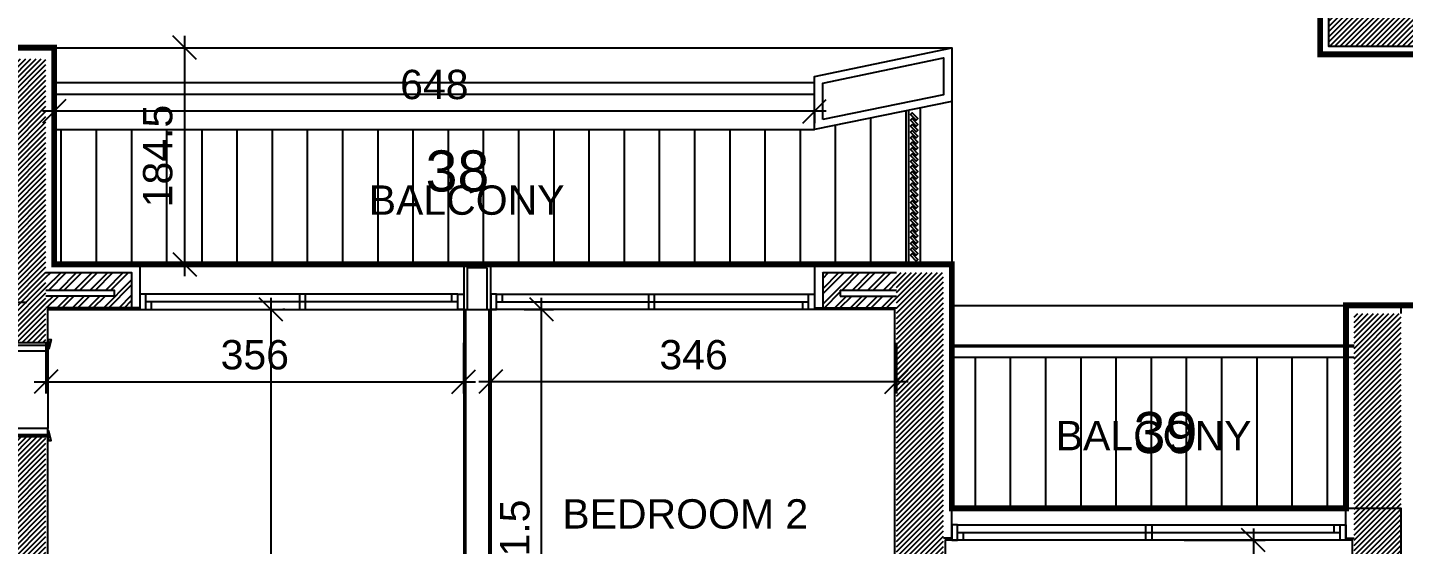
# Model space of a CAD drawing. Extents: x 0 to 47, y -4.1 to 58.5.
# Drawn here: x 15.62 to 27.35, y 18.36 to 22.77 of the extents above; entities that cross this region are included whole.
import ezdxf
from ezdxf.enums import TextEntityAlignment as Align

# ---------------------------------------------------------------- set-up
doc = ezdxf.new("R2010")
doc.units = 0
doc.header["$MEASUREMENT"] = 0
doc.header["$PDMODE"] = 35
doc.header["$PDSIZE"] = 0.3
doc.linetypes.add('HIDDEN', pattern=[0.3, 0.2, -0.1])
doc.layers.get('0').update_dxf_attribs({"linetype": 'CONTINUOUS'})
doc.layers.get('DEFPOINTS').update_dxf_attribs({"linetype": 'CONTINUOUS'})
for name, color, linetype in [('A-ALU', 9, 'CONTINUOUS'), ('A-AREAS', 6, 'CONTINUOUS'), ('A-AREAS-TXT', 6, 'CONTINUOUS'), ('A-BALUST', 1, 'CONTINUOUS'), ('A-claustra', 9, 'CONTINUOUS'), ('a-dim', 3, 'CONTINUOUS'), ('A-DOORS', 1, 'CONTINUOUS'), ('A-HATCH-CONC', 8, 'CONTINUOUS'), ('A-HATCH-WALL', 8, 'CONTINUOUS'), ('A-heater', 61, 'CONTINUOUS'), ('A-HEATER-axis', 5, 'HIDDEN'), ('A-NOMENCLATURE', 3, 'CONTINUOUS'), ('A-PLASTER', 8, 'CONTINUOUS'), ('A-PROJ-TIL-BATH', 8, 'CONTINUOUS'), ('A-PROJECTION', 9, 'CONTINUOUS'), ('a-revetement', 1, 'CONTINUOUS'), ('a-stru-fac', 200, 'CONTINUOUS'), ('A-TILES', 137, 'CONTINUOUS'), ('A-WALL', 4, 'CONTINUOUS'), ('areaexe', 2, 'CONTINUOUS'), ('S-2ND-3RD-4-5-6TH$0$A-STR 2-3-4-5-6', 2, 'CONTINUOUS')]:
    doc.layers.add(name, color=color, linetype=linetype)
doc.styles.add('A100-STEXT', font='Arial Regular.ttf', dxfattribs={"height": 0.25})
doc.dimstyles.new('A100-DIM', dxfattribs={"dimtxt": 0.25, "dimasz": 0.2, "dimexe": 0.1, "dimexo": 0.3, "dimgap": 0.1, "dimtad": 1, "dimlfac": 100, "dimrnd": 0.5, "dimdsep": 46, "dimtxsty": 'A100-STEXT', "dimblk1": 'OBLIQUE', "dimblk2": 'OBLIQUE', "dimsah": 1, "dimcen": -0.05, "dimdle": 0.1, "dimclrd": 15, "dimclre": 15, "dimclrt": 256, "dimadec": 0, "dimazin": 0, "dimtfac": 0.28, "dimtix": 1, "dimtmove": 2, "dimatfit": 3, "dimldrblk": 'OBLIQUE', "dimfxl": 1, "dimtolj": 1, "dimarcsym": 0})

# ---------------------------------------------------------------- blocks, each defined once
blk = doc.blocks.new('A$C1C8D3502')
at = {"layer": 'A-heater'}
blk.add_lwpolyline([(0, -0.5), (0, 0), (-0.04, 0), (-0.04, -0.5)], close=True, dxfattribs=at)
at = {"layer": 'A-HEATER-axis', "ltscale": 0.5}
blk.add_line((-0.29, -0.25), (0.25, -0.25), dxfattribs=at)
blk = doc.blocks.new('A$C3192633D')
at = {"layer": 'A-DOORS'}
for p, q in [((-0.365, 0.009), (-0.374, -0.019)), ((-0.374, 0.009), (-0.365, -0.019)), ((0, 0.009), (0.009, -0.019)), ((0.009, 0.009), (0, -0.019)), ((0.49, 0.02), (0.61, 0.02)), ((0.49, 0), (0.49, 0.019)), ((0.61, -0.003), (0.61, 0.023)), ((0.61, 0.023), (0.615, 0.023)), ((0.625, 0.023), (0.63, 0.023)), ((0.63, -0.003), (0.63, 0.023)), ((0.63, 0.02), (0.644, 0.02)), ((0.645, 0), (0.645, 0.019)), ((0, -0.11), (0, -0.06)), ((0, -0.06), (0.12, -0.06)), ((0.12, -0.11), (0, -0.11)), ((0.56, -0.06), (0.12, -0.06)), ((0.12, -0.11), (0.56, -0.11)), ((0.483, -0.06), (0.36, -0.06)), ((0.483, -0.11), (0.36, -0.11)), ((0.49, 0), (0.61, 0)), ((0.68, -0.06), (0.56, -0.06)), ((0.56, -0.11), (0.68, -0.11)), ((0.6, -0.06), (0.6, -0.052)), ((0.6, -0.06), (0.64, -0.06)), ((0.6, -0.11), (0.6, -0.118)), ((0.6, -0.11), (0.64, -0.11)), ((0.602, -0.05), (0.638, -0.05)), ((0.61, -0.003), (0.612, -0.003)), ((0.612, -0.05), (0.612, -0.003)), ((0.627, -0.05), (0.627, -0.003)), ((0.627, -0.003), (0.63, -0.003)), ((0.63, 0), (0.644, 0)), ((0.64, -0.06), (0.64, -0.052)), ((0.64, -0.11), (0.64, -0.118)), ((0.68, -0.11), (0.68, -0.06)), ((0.49, -0.17), (0.49, -0.189)), ((0.49, -0.17), (0.61, -0.17)), ((0.49, -0.19), (0.61, -0.19)), ((0.602, -0.12), (0.638, -0.12)), ((0.61, -0.167), (0.61, -0.193)), ((0.61, -0.167), (0.612, -0.167)), ((0.61, -0.193), (0.615, -0.193)), ((0.612, -0.12), (0.612, -0.167)), ((0.625, -0.193), (0.63, -0.193)), ((0.627, -0.12), (0.627, -0.167)), ((0.627, -0.167), (0.63, -0.167)), ((0.63, -0.167), (0.63, -0.193)), ((0.63, -0.17), (0.644, -0.17)), ((0.63, -0.19), (0.644, -0.19)), ((0.645, -0.17), (0.645, -0.189)), ((-0.365, -0.809), (-0.374, -0.781)), ((-0.374, -0.809), (-0.365, -0.781)), ((0, -0.809), (0.009, -0.781)), ((0.009, -0.809), (0, -0.781))]:
    blk.add_line(p, q, dxfattribs=at)
at = {"layer": 'A-DOORS', "color": 8}
for p, q in [((-0.365, -0.07), (-0.365, -0.73)), ((0, -0.74), (0, -0.06))]:
    blk.add_line(p, q, dxfattribs=at)
at = {"layer": 'A-DOORS'}
for points in [[(-0.365, 0.01), (-0.365, 0.025), (-0.375, 0.025), (-0.375, 0.03), (-0.395, 0.03), (-0.375, -0.048, 0.381769), (-0.373, -0.05), (-0.365, -0.05), (-0.365, -0.02), (-0.375, -0.02), (-0.375, 0.01), (-0.365, 0.01)], [(0, 0.01), (0, 0.025), (0.01, 0.025), (0.01, 0.03), (0.03, 0.03), (0.01, -0.048, -0.381769), (0.008, -0.05), (0, -0.05), (0, -0.02), (0.01, -0.02), (0.01, 0.01), (0, 0.01)], [(-0.365, -0.81), (-0.365, -0.825), (-0.375, -0.825), (-0.375, -0.83), (-0.395, -0.83), (-0.375, -0.752, -0.381769), (-0.373, -0.75), (-0.365, -0.75), (-0.365, -0.78), (-0.375, -0.78), (-0.375, -0.81), (-0.365, -0.81)], [(0, -0.81), (0, -0.825), (0.01, -0.825), (0.01, -0.83), (0.03, -0.83), (0.01, -0.752, 0.381769), (0.008, -0.75), (0, -0.75), (0, -0.78), (0.01, -0.78), (0.01, -0.81), (0, -0.81)]]:
    blk.add_lwpolyline(points, format="xyb", dxfattribs=at)
for points in [[(-0.365, 0.009), (-0.365, -0.019), (-0.374, -0.019), (-0.374, 0.009)], [(0, 0.009), (0, -0.019), (0.009, -0.019), (0.009, 0.009)], [(-0.365, -0.809), (-0.365, -0.781), (-0.374, -0.781), (-0.374, -0.809)], [(0, -0.809), (0, -0.781), (0.009, -0.781), (0.009, -0.809)]]:
    blk.add_lwpolyline(points, close=True, dxfattribs=at)
for points in [[(-0.365, 0), (0, 0), (0, -0.02), (-0.365, -0.02), (-0.365, 0)], [(0, -0.02), (-0.365, -0.02), (-0.365, -0.07), (-0.04, -0.07)], [(-0.04, -0.07), (-0.04, -0.06), (0, -0.06), (0, -0.02)], [(0, -0.78), (-0.365, -0.78), (-0.365, -0.73), (-0.04, -0.73)], [(-0.365, -0.8), (0, -0.8), (0, -0.78), (-0.365, -0.78), (-0.365, -0.8)], [(-0.04, -0.73), (-0.04, -0.74), (0, -0.74), (0, -0.78)]]:
    blk.add_lwpolyline(points, dxfattribs=at)
blk.add_arc((0, -0.06), 0.68, 270.0254, 359.9746, dxfattribs=at)
at = {"layer": 'A-DOORS', "extrusion": (0, 0, -1)}
for centre, major_axis, start_param, end_param in [((0.49, 0.019), (-0.000354, 0.000354), 5.497787, 7.068583), ((0.49, 0), (0.000354, 0.000354), 2.356194, 3.926991), ((0.62, 0.031), (-0.00642, 0.00642), 3.344077, 4.509904), ((0.644, 0.019), (0.000354, 0.000354), -0.785398, 0.785398), ((0.644, 0), (-0.000354, 0.000354), 2.356194, 3.926991), ((0.602, -0.052), (-0.00141, 0.00141), 5.497787, 7.068583), ((0.62, -0.021), (-0.0138, 0.0138), 0.390607, 1.180189), ((0.638, -0.052), (0.00141, 0.00141), -0.785398, 0.785398), ((0.49, -0.17), (-0.000354, 0.000354), 5.497787, 7.068583), ((0.49, -0.189), (0.000354, 0.000354), 2.356194, 3.926991), ((0.602, -0.118), (0.00141, 0.00141), 2.356194, 3.926991), ((0.62, -0.149), (-0.0138, 0.0138), 3.5322, 4.321782), ((0.62, -0.201), (0.00642, 0.00642), -1.368312, -0.202485), ((0.638, -0.118), (-0.00141, 0.00141), 2.356194, 3.926991), ((0.644, -0.17), (0.000354, 0.000354), -0.785398, 0.785398), ((0.644, -0.189), (-0.000354, 0.000354), 2.356194, 3.926991)]:
    blk.add_ellipse(centre, major_axis=major_axis, ratio=1, start_param=start_param, end_param=end_param, dxfattribs=at)
blk = doc.blocks.new('_OBLIQUE')
at = {"color": 0, "linetype": 'ByBlock'}
blk.add_line((-0.5, -0.5), (0.5, 0.5), dxfattribs=at)
blk = doc.blocks.new('*D173')
at = {"layer": 'a-dim', "color": 15, "lineweight": -2, "transparency": 16777216}
for p, q in [((17.696, 20.465), (17.696, 14.315)), ((17.815, 20.365), (17.796, 20.365)), ((17.815, 14.415), (17.796, 14.415))]:
    blk.add_line(p, q, dxfattribs=at)
at = {"layer": 'DEFPOINTS', "color": 0, "transparency": 16777216}
for p in [(17.515, 20.365), (17.515, 14.415), (17.696, 14.415)]:
    blk.add_point(p, dxfattribs=at)
at = {"layer": 'a-dim', "color": 15, "lineweight": -2, "transparency": 16777216, "xscale": 0.2, "yscale": 0.2, "zscale": 0.2}
for p, rotation in [((17.696, 20.365), 90), ((17.696, 14.415), 270)]:
    blk.add_blockref('_OBLIQUE', p, dxfattribs=dict(at, rotation=rotation))
at = {"layer": 'a-dim', "transparency": 16777216, "insert": (17.468, 17.39), "char_height": 0.25, "attachment_point": 5, "rotation": 90, "style": 'A100-STEXT'}
blk.add_mtext('\\A1;595', dxfattribs=at)
blk = doc.blocks.new('*D236')
at = {"layer": 'a-dim', "color": 15, "lineweight": -2, "transparency": 16777216}
for p, q in [((20.003, 16.15), (20.003, 20.465)), ((19.853, 20.365), (20.103, 20.365)), ((19.853, 16.25), (20.103, 16.25))]:
    blk.add_line(p, q, dxfattribs=at)
at = {"layer": 'DEFPOINTS', "color": 0, "transparency": 16777216}
for p in [(19.553, 20.365), (20.003, 20.365), (19.553, 16.25)]:
    blk.add_point(p, dxfattribs=at)
at = {"layer": 'a-dim', "color": 15, "lineweight": -2, "transparency": 16777216, "xscale": 0.2, "yscale": 0.2, "zscale": 0.2}
for p, rotation in [((20.003, 20.365), 90), ((20.003, 16.25), 270)]:
    blk.add_blockref('_OBLIQUE', p, dxfattribs=dict(at, rotation=rotation))
at = {"layer": 'a-dim', "transparency": 16777216, "insert": (19.776, 18.308), "char_height": 0.25, "attachment_point": 5, "rotation": 90, "style": 'A100-STEXT'}
blk.add_mtext('\\A1;411.5', dxfattribs=at)
blk = doc.blocks.new('*D237')
at = {"layer": 'a-dim', "color": 15, "lineweight": -2, "transparency": 16777216}
for p, q in [((15.778, 20.08), (15.778, 19.65)), ((19.338, 20.08), (19.338, 19.65)), ((15.678, 19.75), (19.438, 19.75))]:
    blk.add_line(p, q, dxfattribs=at)
at = {"layer": 'DEFPOINTS', "color": 0, "transparency": 16777216}
for p in [(15.778, 20.38), (19.338, 20.38), (19.338, 19.75)]:
    blk.add_point(p, dxfattribs=at)
at = {"layer": 'a-dim', "color": 15, "lineweight": -2, "transparency": 16777216, "xscale": 0.2, "yscale": 0.2, "zscale": 0.2, "rotation": 180}
blk.add_blockref('_OBLIQUE', (15.778, 19.75), dxfattribs=at)
at = {"layer": 'a-dim', "color": 15, "lineweight": -2, "transparency": 16777216, "xscale": 0.2, "yscale": 0.2, "zscale": 0.2}
blk.add_blockref('_OBLIQUE', (19.338, 19.75), dxfattribs=at)
at = {"layer": 'a-dim', "transparency": 16777216, "insert": (17.558, 19.978), "char_height": 0.25, "attachment_point": 5, "style": 'A100-STEXT'}
blk.add_mtext('\\A1;356', dxfattribs=at)
blk = doc.blocks.new('*D238')
at = {"layer": 'a-dim', "color": 15, "lineweight": -2, "transparency": 16777216}
for p, q in [((19.568, 20.08), (19.568, 19.65)), ((23.028, 20.08), (23.028, 19.65)), ((23.128, 19.75), (19.468, 19.75))]:
    blk.add_line(p, q, dxfattribs=at)
at = {"layer": 'DEFPOINTS', "color": 0, "transparency": 16777216}
for p in [(19.568, 20.38), (23.028, 20.38), (19.568, 19.75)]:
    blk.add_point(p, dxfattribs=at)
at = {"layer": 'a-dim', "color": 15, "lineweight": -2, "transparency": 16777216, "xscale": 0.2, "yscale": 0.2, "zscale": 0.2}
for p, rotation in [((19.568, 19.75), 180.0000000090276), ((23.028, 19.75), 9.027658620652801e-09)]:
    blk.add_blockref('_OBLIQUE', p, dxfattribs=dict(at, rotation=rotation))
at = {"layer": 'a-dim', "transparency": 16777216, "insert": (21.298, 19.978), "char_height": 0.25, "attachment_point": 5, "rotation": 0, "style": 'A100-STEXT'}
blk.add_mtext('\\A1;346', dxfattribs=at)
blk = doc.blocks.new('*D266')
at = {"layer": 'a-dim', "color": 15, "lineweight": -2, "transparency": 16777216}
for p, q in [((16.96, 22.696), (16.96, 20.65)), ((16.148, 22.596), (17.06, 22.596)), ((16.148, 20.75), (17.06, 20.75))]:
    blk.add_line(p, q, dxfattribs=at)
at = {"layer": 'DEFPOINTS', "color": 0, "transparency": 16777216}
for p in [(15.848, 22.596), (15.848, 20.75), (16.96, 20.75)]:
    blk.add_point(p, dxfattribs=at)
at = {"layer": 'a-dim', "color": 15, "lineweight": -2, "transparency": 16777216, "xscale": 0.2, "yscale": 0.2, "zscale": 0.2}
for p, rotation in [((16.96, 22.596), 90), ((16.96, 20.75), 270)]:
    blk.add_blockref('_OBLIQUE', p, dxfattribs=dict(at, rotation=rotation))
at = {"layer": 'a-dim', "transparency": 16777216, "insert": (16.732, 21.673), "char_height": 0.25, "attachment_point": 5, "rotation": 90, "style": 'A100-STEXT'}
blk.add_mtext('\\A1;184.5', dxfattribs=at)
blk = doc.blocks.new('*D267')
at = {"layer": 'a-dim', "color": 15, "lineweight": -2, "transparency": 16777216}
for p, q in [((22.428, 22.054), (15.748, 22.054)), ((15.848, 22.05), (15.848, 21.954)), ((22.328, 22.05), (22.328, 21.954))]:
    blk.add_line(p, q, dxfattribs=at)
at = {"layer": 'DEFPOINTS', "color": 0, "transparency": 16777216}
for p in [(15.848, 22.35), (22.328, 22.35), (15.848, 22.054)]:
    blk.add_point(p, dxfattribs=at)
at = {"layer": 'a-dim', "color": 15, "lineweight": -2, "transparency": 16777216, "xscale": 0.2, "yscale": 0.2, "zscale": 0.2}
for p, rotation in [((15.848, 22.054), 179.9999999961436), ((22.328, 22.054), 359.9999999961436)]:
    blk.add_blockref('_OBLIQUE', p, dxfattribs=dict(at, rotation=rotation))
at = {"layer": 'a-dim', "transparency": 16777216, "insert": (19.088, 22.281), "char_height": 0.25, "attachment_point": 5, "rotation": 360, "style": 'A100-STEXT'}
blk.add_mtext('\\A1;648', dxfattribs=at)
blk = doc.blocks.new('*D270')
at = {"layer": 'a-dim', "color": 15, "lineweight": -2, "transparency": 16777216}
for p, q in [((26.069, 18.5), (26.069, 14.215)), ((25.478, 18.4), (26.169, 18.4)), ((25.478, 14.315), (26.169, 14.315))]:
    blk.add_line(p, q, dxfattribs=at)
at = {"layer": 'DEFPOINTS', "color": 0, "transparency": 16777216}
for p in [(25.178, 18.4), (25.178, 14.315), (26.069, 14.315)]:
    blk.add_point(p, dxfattribs=at)
at = {"layer": 'a-dim', "color": 15, "lineweight": -2, "transparency": 16777216, "xscale": 0.2, "yscale": 0.2, "zscale": 0.2}
for p, rotation in [((26.069, 18.4), 90), ((26.069, 14.315), 270)]:
    blk.add_blockref('_OBLIQUE', p, dxfattribs=dict(at, rotation=rotation))
at = {"layer": 'a-dim', "transparency": 16777216, "insert": (25.842, 16.357), "char_height": 0.25, "attachment_point": 5, "rotation": 90, "style": 'A100-STEXT'}
blk.add_mtext('\\A1;408.5', dxfattribs=at)

msp = doc.modelspace()

# ---------------------------------------------------------------- hatches: boundary and pattern name
at = {"layer": 'A-HATCH-CONC'}
h = msp.add_hatch(dxfattribs=at)
h.set_pattern_fill('ANSI31', color=256, scale=0.25, style=0)
h.paths.add_polyline_path([(41.83837, 22.94), (26.70837, 22.94), (26.70837, 22.61), (28.46837, 22.61), (28.46837, 22.54), (41.83837, 22.54)])
h = msp.add_hatch(dxfattribs=at)
h.set_pattern_fill('ANSI31', color=256, scale=0.25, style=0)
h.paths.add_polyline_path([(41.83837, 22.94), (26.70837, 22.94), (26.70837, 22.61), (28.46837, 22.61), (28.46837, 22.54), (41.83837, 22.54)])
h = msp.add_hatch(dxfattribs=at)
h.set_pattern_fill('ANSI31', color=256, scale=0.25, style=0)
h.paths.add_polyline_path([(15.77837, 22.5), (15.47837, 22.5), (15.47837, 20.15658), (15.77837, 20.15658)])
h = msp.add_hatch(dxfattribs=at)
h.set_pattern_fill('ANSI31', color=256, scale=0.25, style=0)
h.paths.add_polyline_path([(23.42837, 20.68), (23.02837, 20.68), (23.02837, 20.15658), (23.42837, 20.15658)])
h = msp.add_hatch(dxfattribs=at)
h.set_pattern_fill('ANSI31', color=256, scale=0.25, style=0)
h.paths.add_polyline_path([(27.32837, 20.33), (26.92837, 20.33), (26.92837, 3.87), (25.34873, 3.87), (23.42837, 4.13187), (23.42837, 5.8), (23.12837, 5.8), (23.12837, 3.87), (25.32837, 3.57), (27.32837, 3.57)])
h = msp.add_hatch(dxfattribs=at)
h.set_pattern_fill('ANSI31', color=256, scale=0.25, style=0)
h.paths.add_polyline_path([(15.77837, 20.15658), (15.47837, 20.15658), (15.47837, 20.08), (15.77837, 20.08)])
h = msp.add_hatch(dxfattribs=at)
h.set_pattern_fill('ANSI31', color=256, scale=0.25, style=0)
h.paths.add_polyline_path([(23.42837, 20.15658), (23.02837, 20.15658), (23.02837, 17.25), (23.42837, 17.25)])
h = msp.add_hatch(dxfattribs=at)
h.set_pattern_fill('ANSI31', color=256, scale=0.25, style=0)
h.paths.add_polyline_path([(15.77837, 19.28), (15.47837, 19.28), (15.47837, 17.55), (11.87837, 17.55), (11.87837, 19.28), (11.57837, 19.28), (11.57837, 11.65), (11.87837, 11.65), (11.87837, 17.25), (15.47837, 17.25), (15.47837, 11.65), (15.77837, 11.65)])
at = {"layer": 'A-HATCH-WALL'}
h = msp.add_hatch(dxfattribs=at)
h.set_pattern_fill('ANSI32', color=256, scale=0.25, style=0)
h.paths.add_polyline_path([(16.50837, 20.68), (15.77837, 20.68), (15.77837, 20.53), (16.35837, 20.53), (16.35837, 20.48), (15.77837, 20.48), (15.77837, 20.38), (16.50837, 20.38)])
h = msp.add_hatch(dxfattribs=at)
h.set_pattern_fill('ANSI32', color=256, scale=0.25, style=0)
h.paths.add_polyline_path([(23.02837, 20.68), (22.39837, 20.68), (22.39837, 20.38), (23.02837, 20.38), (23.02837, 20.48), (22.54837, 20.48), (22.54837, 20.53), (23.02837, 20.53)])
h = msp.add_hatch(dxfattribs=at)
h.set_pattern_fill('ANSI32', color=256, scale=0.25, style=0)
h.paths.add_polyline_path([(23.02837, 17.25), (23.42837, 17.25), (23.42837, 20.68), (23.02837, 20.68)])
at = {"layer": 'A-TILES'}
h = msp.add_hatch(dxfattribs=at)
h.set_pattern_fill('_USER', color=256, scale=0.3, angle=90, style=0, pattern_type=0)
h.set_pattern_definition([(90, (30.60837, 8.1), (-0.3, 2e-17), [])])
h.paths.add_polyline_path([(22.32837, 20.75), (23.12837, 20.75), (23.12837, 22.06182), (22.32837, 21.9), (22.32837, 21.9), (15.84837, 21.9), (15.84837, 20.75), (16.57837, 20.75), (19.35337, 20.75), (19.55337, 20.75)])
h = msp.add_hatch(dxfattribs=at)
h.set_pattern_fill('_USER', color=256, scale=0.3, angle=90, style=0, pattern_type=0)
h.set_pattern_definition([(90, (9e-11, -5e-11), (-0.3, 2e-17), [])])
h.paths.add_polyline_path([(23.49837, 19.96), (23.49837, 18.67), (26.85837, 18.67), (26.85837, 19.96)])

# ---------------------------------------------------------------- linework, layer by layer
at = {"layer": 'A-ALU'}
for p, q in [((16.57837, 20.75), (19.33837, 20.75)), ((22.32837, 20.75), (19.56837, 20.75)), ((19.28837, 20.495), (16.62837, 20.495)), ((19.28837, 20.43), (16.62837, 20.43)), ((16.67837, 20.365), (16.67837, 20.43)), ((17.94087, 20.365), (17.94087, 20.495)), ((17.99087, 20.365), (17.99087, 20.495)), ((19.23837, 20.43), (19.23837, 20.495)), ((19.61837, 20.495), (22.27837, 20.495)), ((19.61837, 20.43), (22.27837, 20.43)), ((19.66837, 20.43), (19.66837, 20.495)), ((20.91587, 20.365), (20.91587, 20.495)), ((20.96587, 20.365), (20.96587, 20.495)), ((22.22837, 20.365), (22.22837, 20.43)), ((16.57837, 20.365), (19.33837, 20.365)), ((22.32837, 20.365), (19.56837, 20.365)), ((26.85837, 18.67), (23.49837, 18.67)), ((23.54837, 18.53), (26.80837, 18.53)), ((26.75837, 18.465), (26.75837, 18.53)), ((23.54837, 18.465), (26.80837, 18.465)), ((23.59837, 18.4), (23.59837, 18.465)), ((26.85837, 18.4), (23.49837, 18.4))]:
    msp.add_line(p, q, dxfattribs=at)
for points in [[(16.62837, 20.495), (16.57837, 20.495), (16.57837, 20.365), (16.62837, 20.365)], [(19.28837, 20.495), (19.33837, 20.495), (19.33837, 20.365), (19.28837, 20.365)], [(19.61837, 20.495), (19.56837, 20.495), (19.56837, 20.365), (19.61837, 20.365)], [(22.27837, 20.495), (22.32837, 20.495), (22.32837, 20.365), (22.27837, 20.365)], [(23.54837, 18.53), (23.49837, 18.53), (23.49837, 18.4), (23.54837, 18.4)], [(25.15337, 18.53), (25.20337, 18.53), (25.20337, 18.4), (25.15337, 18.4)], [(26.80837, 18.53), (26.85837, 18.53), (26.85837, 18.4), (26.80837, 18.4)]]:
    msp.add_lwpolyline(points, close=True, dxfattribs=at)
at = {"layer": 'A-AREAS'}
for points in [[(26.63837, 23.51), (26.63837, 22.54), (41.90837, 22.54), (41.90837, 24.34)], [(13.67837, 3.5), (15.84837, 3.5), (15.84837, 5.43), (23.05837, 5.43), (23.05837, 3.8089), (25.32362, 3.5), (27.32837, 3.5), (27.32837, 18.67), (23.49837, 18.67), (23.49837, 20.75), (15.84837, 20.75), (15.84837, 22.5962), (13.67837, 22.5962)]]:
    msp.add_lwpolyline(points, dxfattribs=at)
for points in [[(15.84837, 22.5962), (23.49837, 22.5962), (23.49837, 20.75), (15.84837, 20.75)], [(23.49837, 20.4), (26.85837, 20.4), (26.85837, 18.67), (23.49837, 18.67)]]:
    msp.add_lwpolyline(points, close=True, dxfattribs=at)
at = {"layer": 'A-BALUST'}
for p, q in [((15.84837, 22.3), (22.32837, 22.3)), ((15.84837, 22.2), (22.32837, 22.2)), ((23.12837, 22.06182), (23.12837, 20.75)), ((23.22837, 22.08205), (23.22837, 20.75)), ((23.49837, 20.06), (26.92837, 20.06)), ((23.49837, 19.96), (26.92837, 19.96))]:
    msp.add_line(p, q, dxfattribs=at)
at = {"layer": 'A-claustra'}
for points in [[(23.14655, 22.02768), (23.16069, 22.04182), (23.21019, 21.99232), (23.19605, 21.97818)], [(23.14655, 21.97768), (23.16069, 21.99182), (23.21019, 21.94232), (23.19605, 21.92818)], [(23.14655, 21.92768), (23.16069, 21.94182), (23.21019, 21.89232), (23.19605, 21.87818)], [(23.14655, 21.87768), (23.16069, 21.89182), (23.21019, 21.84232), (23.19605, 21.82818)], [(23.14655, 21.82768), (23.16069, 21.84182), (23.21019, 21.79232), (23.19605, 21.77818)], [(23.14655, 21.77768), (23.16069, 21.79182), (23.21019, 21.74232), (23.19605, 21.72818)], [(23.14655, 21.72768), (23.16069, 21.74182), (23.21019, 21.69232), (23.19605, 21.67818)], [(23.14655, 21.67768), (23.16069, 21.69182), (23.21019, 21.64232), (23.19605, 21.62818)], [(23.14655, 21.62768), (23.16069, 21.64182), (23.21019, 21.59232), (23.19605, 21.57818)], [(23.14655, 21.57768), (23.16069, 21.59182), (23.21019, 21.54232), (23.19605, 21.52818)], [(23.14655, 21.52768), (23.16069, 21.54182), (23.21019, 21.49232), (23.19605, 21.47818)], [(23.14655, 21.47768), (23.16069, 21.49182), (23.21019, 21.44232), (23.19605, 21.42818)], [(23.14655, 21.42768), (23.16069, 21.44182), (23.21019, 21.39232), (23.19605, 21.37818)], [(23.14655, 21.37768), (23.16069, 21.39182), (23.21019, 21.34232), (23.19605, 21.32818)], [(23.14655, 21.32768), (23.16069, 21.34182), (23.21019, 21.29232), (23.19605, 21.27818)], [(23.14655, 21.27768), (23.16069, 21.29182), (23.21019, 21.24232), (23.19605, 21.22818)], [(23.14655, 21.22768), (23.16069, 21.24182), (23.21019, 21.19232), (23.19605, 21.17818)], [(23.14655, 21.17768), (23.16069, 21.19182), (23.21019, 21.14232), (23.19605, 21.12818)], [(23.14655, 21.12768), (23.16069, 21.14182), (23.21019, 21.09232), (23.19605, 21.07818)], [(23.14655, 21.07768), (23.16069, 21.09182), (23.21019, 21.04232), (23.19605, 21.02818)], [(23.14655, 21.02768), (23.16069, 21.04182), (23.21019, 20.99232), (23.19605, 20.97818)], [(23.14655, 20.97768), (23.16069, 20.99182), (23.21019, 20.94232), (23.19605, 20.92818)], [(23.14655, 20.92768), (23.16069, 20.94182), (23.21019, 20.89232), (23.19605, 20.87818)], [(23.14655, 20.87768), (23.16069, 20.89182), (23.21019, 20.84232), (23.19605, 20.82818)], [(23.14655, 20.82768), (23.16069, 20.84182), (23.21019, 20.79232), (23.19605, 20.77818)]]:
    msp.add_lwpolyline(points, close=True, dxfattribs=at)
at = {"layer": 'A-PLASTER'}
for points in [[(15.79337, 20.08), (15.79337, 20.365), (16.57837, 20.365)], [(19.33837, 20.365), (19.33837, 16)], [(19.56837, 20.365), (19.56837, 16.265), (19.62837, 16.265)], [(20.52837, 16.265), (20.61337, 16.265), (20.61337, 16.865), (20.79337, 16.865), (20.79337, 16.265), (23.01337, 16.265), (23.01337, 20.365), (22.32837, 20.365)], [(19.33837, 15.1), (19.33837, 14.415), (15.79337, 14.415), (15.79337, 19.28)], [(23.49837, 18.415), (23.49837, 18.4), (23.44337, 18.4), (23.44337, 14.315), (23.52837, 14.315)], [(24.42837, 14.315), (24.51337, 14.315), (24.51337, 14.915), (24.69337, 14.915), (24.69337, 14.315), (26.91337, 14.315), (26.91337, 18.4), (26.85837, 18.4), (26.85837, 18.415)]]:
    msp.add_lwpolyline(points, dxfattribs=at)
at = {"layer": 'A-PROJECTION'}
for p, q in [((15.84837, 22.5962), (23.49837, 22.5962)), ((23.49837, 22.13667), (23.49837, 20.75)), ((15.84837, 21.9), (22.32837, 21.9)), ((23.49837, 20.05), (26.92837, 20.05))]:
    msp.add_line(p, q, dxfattribs=at)
at = {"layer": 'a-revetement'}
for p, q in [((26.63837, 22.54), (26.63837, 23.51)), ((15.84837, 22.5962), (15.40837, 22.5962)), ((15.84837, 20.75), (15.84837, 22.5962)), ((28.46837, 22.54), (26.63837, 22.54)), ((28.46837, 22.54), (26.63837, 22.54)), ((16.57837, 20.75), (15.84837, 20.75)), ((16.57837, 20.75), (16.57837, 20.38)), ((22.32837, 20.75), (22.32837, 20.38)), ((22.32837, 20.75), (23.49837, 20.75)), ((23.49837, 18.415), (23.49837, 20.75)), ((16.57837, 20.38), (16.50837, 20.38)), ((22.32837, 20.38), (22.39837, 20.38)), ((26.85837, 18.415), (26.85837, 20.4)), ((26.85837, 20.4), (27.32837, 20.4)), ((27.32837, 20.33), (27.32837, 20.4)), ((27.32837, 20.33), (27.32837, 20.4)), ((23.49837, 18.415), (23.42837, 18.415)), ((26.85837, 18.415), (26.92837, 18.415))]:
    msp.add_line(p, q, dxfattribs=at)
msp.add_lwpolyline([(22.32837, 21.9), (22.32837, 22.34966), (23.49837, 22.5962), (23.49837, 22.13667)], close=True, dxfattribs=at)
msp.add_lwpolyline([(19.56837, 20.75), (19.33837, 20.75), (19.33837, 20.365), (19.56837, 20.365), (19.56837, 20.75)], dxfattribs=at)
at = {"layer": 'a-stru-fac'}
for points in [[(22.39837, 21.98558), (22.39837, 22.29287), (23.42837, 22.50991), (23.42837, 22.19392)], [(19.53837, 20.72), (19.36837, 20.72), (19.36837, 20.365), (19.53837, 20.365)]]:
    msp.add_lwpolyline(points, close=True, dxfattribs=at)
at = {"layer": 'A-WALL'}
for p, q in [((22.39837, 20.68), (22.39837, 20.38)), ((22.39837, 20.68), (23.02837, 20.68)), ((22.54837, 20.53), (23.02837, 20.53)), ((22.54837, 20.53), (22.54837, 20.48)), ((22.54837, 20.48), (23.02837, 20.48)), ((19.35337, 20.365), (19.35337, 16)), ((19.35337, 20.365), (19.55337, 20.365)), ((19.55337, 20.365), (19.55337, 16.25)), ((22.39837, 20.38), (23.02837, 20.38))]:
    msp.add_line(p, q, dxfattribs=at)
for points in [[(15.77837, 20.68), (16.50837, 20.68), (16.50837, 20.38), (15.77837, 20.38)], [(15.77837, 20.53), (16.35837, 20.53), (16.35837, 20.48), (15.77837, 20.48)]]:
    msp.add_lwpolyline(points, dxfattribs=at)
at = {"layer": 'areaexe', "const_width": 0.05}
for points in [[(26.63837, 23.51), (26.63837, 22.54), (28.39837, 22.54)], [(28.39837, 20.4), (26.85837, 20.4), (26.85837, 18.67), (23.49837, 18.67), (23.49837, 20.75), (15.84837, 20.75), (15.84837, 22.5962), (11.50837, 22.5962)]]:
    msp.add_lwpolyline(points, dxfattribs=at)
at = {"layer": 'S-2ND-3RD-4-5-6TH$0$A-STR 2-3-4-5-6'}
msp.add_lwpolyline([(41.83837, 22.94), (26.70837, 22.94), (26.70837, 22.61), (28.46837, 22.61), (28.46837, 22.54), (41.83837, 22.54)], close=True, dxfattribs=at)

# ---------------------------------------------------------------- block references
at = {"layer": 'A-DOORS', "xscale": -1}
msp.add_blockref('A$C3192633D', (15.42837, 20.08), dxfattribs=at)
at = {"layer": 'A-PROJ-TIL-BATH'}
msp.add_blockref('A$C1C8D3502', (15.40587, 20.6762), dxfattribs=at)

# ---------------------------------------------------------------- texts
at = {"layer": 'A-AREAS-TXT', "style": 'A100-STEXT'}
for s, p in [('38', (19.28522, 21.37085)), ('39', (25.31975, 19.14148))]:
    msp.add_text(s, height=0.35, dxfattribs=at).set_placement(p, align=Align.CENTER)
at = {"layer": 'A-NOMENCLATURE', "style": 'A100-STEXT'}
for s, p in [('BALCONY', (19.36338, 21.29742)), ('BALCONY', (25.21872, 19.29027)), ('BEDROOM 2', (21.22687, 18.62316))]:
    msp.add_text(s, height=0.25, dxfattribs=at).set_placement(p, align=Align.MIDDLE)

# ---------------------------------------------------------------- dimensions: what is measured, and where the dimension line sits
at = {"layer": 'a-dim'}
for p1, p2, distance, picture, middle in [((15.84837, 22.5962), (15.84837, 20.75), 1.11176, '*D266', (16.73248, 21.6731)), ((22.32837, 22.34966), (15.84837, 22.34966), 0.29583, '*D267', (19.08837, 22.28148)), ((17.51478, 20.365), (17.51478, 14.415), 0.18115, '*D173', (17.46829, 17.39)), ((19.55337, 16.25), (19.55337, 20.365), -0.4499, '*D236', (19.77562, 18.3075)), ((15.77837, 20.38), (19.33837, 20.38), -0.62965, '*D237', (17.55837, 19.97808)), ((23.02837, 20.38), (19.56837, 20.38), 0.62965, '*D238', (21.29837, 19.97808)), ((25.17837, 18.4), (25.17837, 14.315), 0.89107, '*D270', (25.84179, 16.3575))]:
    dim = msp.add_aligned_dim(p1=p1, p2=p2, distance=distance, dimstyle='A100-DIM', dxfattribs=at)
    dim.commit()
    dim.dimension.update_dxf_attribs({"geometry": picture, "text_midpoint": middle})

doc.saveas('drawing.dxf')
